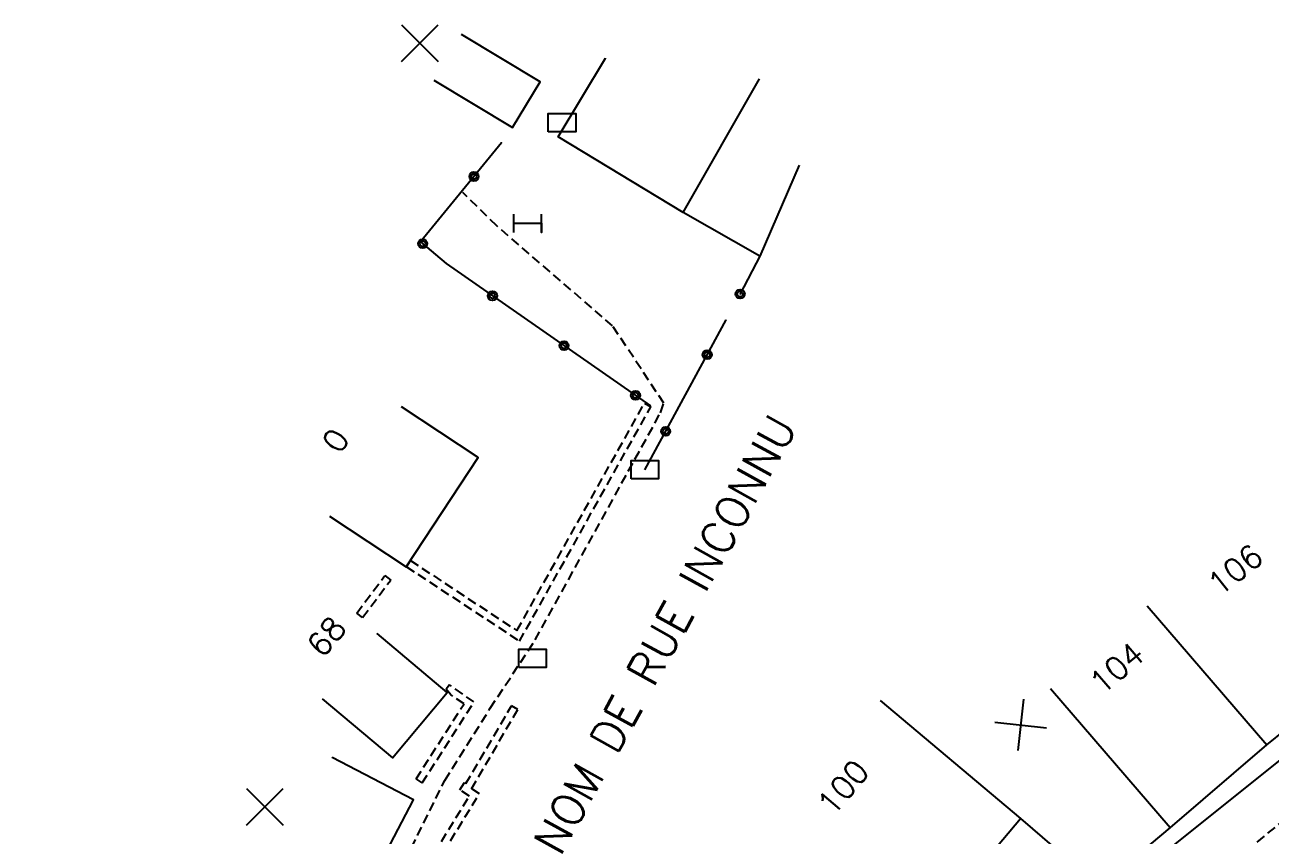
# Model space of a CAD drawing. Header units: millimetres. Extents: x 108000 to 109000, y 121000 to 122000.
# Drawn here: x 108109.2 to 108177.1, y 121205.7 to 121249.8 of the extents above; entities that cross this region are included whole.
import ezdxf
from ezdxf.enums import TextEntityAlignment as Align

# ---------------------------------------------------------------- set-up
doc = ezdxf.new("R2010")
doc.units = ezdxf.units.MM
doc.linetypes.add('DASHED', pattern=[0.75, 0.5, -0.25])
doc.layers.get('0').update_dxf_attribs({"linetype": 'CONTINUOUS'})
for name, color, linetype in [('W0001', 6, 'DASHED'), ('W0008', 7, 'CONTINUOUS'), ('W0100', 7, 'CONTINUOUS'), ('W0112', 1, 'DASHED'), ('W0322', 7, 'CONTINUOUS'), ('W0989', 7, 'CONTINUOUS'), ('W0991', 7, 'CONTINUOUS'), ('W1102', 7, 'CONTINUOUS'), ('W1471', 7, 'CONTINUOUS'), ('W1474', 7, 'CONTINUOUS')]:
    doc.layers.add(name, color=color, linetype=linetype)
doc.styles.get("Standard").update_dxf_attribs({"font": 'romans.shx', "width": 0.85})

# ---------------------------------------------------------------- blocks, each defined once
blk = doc.blocks.new('t991o')
at = {"color": 0, "linetype": 'Continuous'}
for p, q in [((-1, 1), (1, -1)), ((-1, -1), (1, 1))]:
    blk.add_line(p, q, dxfattribs=at)
blk = doc.blocks.new('T1471')
at = {"color": 0, "linetype": 'Continuous', "flags": 128}
blk.add_lwpolyline([(-0.75, -0.5), (-0.75, 0.5), (0.75, 0.5), (0.75, -0.5), (-0.75, -0.5)], dxfattribs=at)
blk = doc.blocks.new('T1474')
at = {"color": 0, "linetype": 'Continuous', "flags": 128}
for points in [[(-0.75, -0.5), (-0.75, 0.5)], [(-0.75, 0), (0.75, 0)], [(0.75, 0), (0.749, -0.5), (0.75, 0.5)]]:
    blk.add_lwpolyline(points, dxfattribs=at)
blk = doc.blocks.new('t322o')
at = {"color": 0, "linetype": 'Continuous'}
for radius in [0.25, 0.15]:
    blk.add_circle((0, 0), radius, dxfattribs=at)

msp = doc.modelspace()

# ---------------------------------------------------------------- linework, layer by layer
at = {"layer": 'W0001'}
msp.add_lwpolyline([(108139.606, 121179.359), (108136.086, 121181.434), (108133.644, 121182.452), (108131.658, 121184.21), (108131.788, 121187.596), (108133.088, 121190.842), (108134.664, 121194.814), (108134.296, 121195.854), (108129.012, 121201.594), (108129.014, 121202.612), (108129.969, 121204.332), (108132.12, 121208.68), (108134.59, 121212.606), (108137.046, 121216.332), (108143.876, 121228.716), (108144.052, 121229.23), (108141.259, 121233.452), (108134.951, 121238.894), (108133.107, 121240.709)], dxfattribs=at)
at = {"layer": 'W0001', "flags": 128}
msp.add_lwpolyline([(108209.265, 121232.223), (108151.689, 121185.147), (108141.387, 121176.158), (108121.703, 121159.428), (108116.815, 121155.101), (108109.062, 121147.29), (108091.499, 121127.277), (108087.837, 121123.105), (108078.703, 121112.275), (108072.438, 121105.088), (108048.867, 121077.733), (108035.374, 121062.001), (108029.413, 121055.015), (108004.691, 121025.558), (108000, 121020.013)], dxfattribs=at)
at = {"layer": 'W0008', "flags": 128}
msp.add_lwpolyline([(108000, 121099.001), (108034.204, 121070.445, 0.0605), (108035.428, 121069.51, 0.1112), (108036.694, 121069.262, 0.186), (108037.891, 121069.596), (108039.415, 121071.002), (108047.29, 121080.103), (108068.039, 121104.053), (108080.569, 121118.426), (108091.6, 121131.161), (108103.878, 121145.096, -0.0195), (108111.06, 121152.894, -0.0108), (108115.651, 121157.075), (108121.406, 121162.196), (108132.914, 121172.56), (108141.024, 121179.884), (108151.046, 121188.511), (108207.68, 121233.833)], format="xyb", dxfattribs=at)
at = {"layer": 'W0100'}
for points in [[(108131.522, 121246.835), (108135.8, 121244.247), (108137.307, 121246.737), (108133.029, 121249.326), (108133.029, 121249.326), (108133.029, 121249.326), (108133.029, 121249.326), (108133.029, 121249.326), (108133.029, 121249.326), (108133.029, 121249.326), (108133.029, 121249.326), (108133.029, 121249.326), (108133.029, 121249.326), (108133.029, 121249.326), (108133.029, 121249.326), (108133.029, 121249.326), (108133.029, 121249.326), (108133.029, 121249.326), (108133.029, 121249.326), (108133.029, 121249.326), (108133.029, 121249.326), (108133.029, 121249.326), (108133.029, 121249.326), (108133.029, 121249.326), (108133.029, 121249.326), (108133.029, 121249.326), (108133.029, 121249.326), (108133.029, 121249.326), (108133.029, 121249.326), (108133.029, 121249.326), (108133.029, 121249.326), (108133.029, 121249.326), (108133.029, 121249.326), (108133.029, 121249.326), (108133.029, 121249.326), (108133.029, 121249.326), (108133.029, 121249.326), (108133.029, 121249.326), (108133.029, 121249.326), (108133.029, 121249.326), (108133.029, 121249.326), (108133.029, 121249.326), (108133.029, 121249.326), (108133.029, 121249.326), (108133.029, 121249.326), (108133.029, 121249.326), (108133.029, 121249.326), (108133.029, 121249.326), (108133.029, 121249.326), (108133.029, 121249.326), (108133.029, 121249.326), (108133.029, 121249.326), (108133.029, 121249.326), (108133.029, 121249.326), (108133.029, 121249.326), (108133.029, 121249.326), (108133.029, 121249.326), (108133.029, 121249.326), (108133.029, 121249.326), (108133.029, 121249.326), (108133.029, 121249.326), (108133.029, 121249.326), (108133.029, 121249.326), (108133.029, 121249.326), (108133.029, 121249.326), (108133.029, 121249.326), (108133.029, 121249.326), (108133.029, 121249.326), (108133.029, 121249.326), (108133.029, 121249.326), (108133.029, 121249.326), (108133.029, 121249.326), (108133.029, 121249.326), (108133.029, 121249.326), (108133.029, 121249.326), (108133.029, 121249.326), (108133.029, 121249.326), (108133.029, 121249.326), (108133.029, 121249.326), (108133.029, 121249.326), (108133.029, 121249.326), (108133.029, 121249.326), (108133.029, 121249.326), (108133.029, 121249.326), (108133.029, 121249.326), (108133.029, 121249.326), (108133.029, 121249.326), (108133.029, 121249.326), (108133.029, 121249.326), (108133.029, 121249.326), (108133.029, 121249.326), (108133.029, 121249.326), (108133.029, 121249.326), (108133.029, 121249.326), (108133.029, 121249.326), (108133.029, 121249.326), (108133.029, 121249.326), (108133.029, 121249.326), (108133.029, 121249.326), (108133.029, 121249.326), (108133.029, 121249.326), (108133.029, 121249.326), (108133.029, 121249.326), (108133.029, 121249.326), (108133.029, 121249.326), (108133.029, 121249.326), (108133.029, 121249.326), (108133.029, 121249.326), (108133.029, 121249.326), (108133.029, 121249.326), (108133.029, 121249.326), (108133.029, 121249.326), (108133.029, 121249.326), (108133.029, 121249.326), (108133.029, 121249.326), (108133.029, 121249.326), (108133.029, 121249.326), (108133.029, 121249.326), (108133.029, 121249.326), (108133.029, 121249.326)], [(108151.433, 121242.2), (108149.283, 121237.24), (108145.098, 121239.629), (108138.289, 121243.747), (108140.877, 121248.026), (108140.877, 121248.026), (108140.877, 121248.026), (108140.877, 121248.026), (108140.877, 121248.026), (108140.877, 121248.026), (108140.877, 121248.026), (108140.877, 121248.026), (108140.877, 121248.026), (108140.877, 121248.026), (108140.877, 121248.026), (108140.877, 121248.026), (108140.877, 121248.026), (108140.877, 121248.026), (108140.877, 121248.026), (108140.877, 121248.026), (108140.877, 121248.026), (108140.877, 121248.026), (108140.877, 121248.026), (108140.877, 121248.026), (108140.877, 121248.026), (108140.877, 121248.026), (108140.877, 121248.026), (108140.877, 121248.026), (108140.877, 121248.026), (108140.877, 121248.026), (108140.877, 121248.026), (108140.877, 121248.026), (108140.877, 121248.026), (108140.877, 121248.026), (108140.877, 121248.026), (108140.877, 121248.026), (108140.877, 121248.026), (108140.877, 121248.026), (108140.877, 121248.026), (108140.877, 121248.026), (108140.877, 121248.026), (108140.877, 121248.026), (108140.877, 121248.026), (108140.877, 121248.026), (108140.877, 121248.026), (108140.877, 121248.026), (108140.877, 121248.026), (108140.877, 121248.026), (108140.877, 121248.026), (108140.877, 121248.026), (108140.877, 121248.026), (108140.877, 121248.026), (108140.877, 121248.026), (108140.877, 121248.026), (108140.877, 121248.026), (108140.877, 121248.026), (108140.877, 121248.026), (108140.877, 121248.026), (108140.877, 121248.026), (108140.877, 121248.026), (108140.877, 121248.026), (108140.877, 121248.026), (108140.877, 121248.026), (108140.877, 121248.026), (108140.877, 121248.026), (108140.877, 121248.026), (108140.877, 121248.026), (108140.877, 121248.026), (108140.877, 121248.026), (108140.877, 121248.026), (108140.877, 121248.026), (108140.877, 121248.026), (108140.877, 121248.026), (108140.877, 121248.026), (108140.877, 121248.026), (108140.877, 121248.026), (108140.877, 121248.026), (108140.877, 121248.026), (108140.877, 121248.026), (108140.877, 121248.026), (108140.877, 121248.026), (108140.877, 121248.026), (108140.877, 121248.026), (108140.877, 121248.026), (108140.877, 121248.026), (108140.877, 121248.026), (108140.877, 121248.026), (108140.877, 121248.026), (108140.877, 121248.026), (108140.877, 121248.026), (108140.877, 121248.026), (108140.877, 121248.026), (108140.877, 121248.026), (108140.877, 121248.026), (108140.877, 121248.026), (108140.877, 121248.026), (108140.877, 121248.026), (108140.877, 121248.026), (108140.877, 121248.026), (108140.877, 121248.026), (108140.877, 121248.026), (108140.877, 121248.026), (108140.877, 121248.026), (108140.877, 121248.026), (108140.877, 121248.026), (108140.877, 121248.026), (108140.877, 121248.026), (108140.877, 121248.026), (108140.877, 121248.026), (108140.877, 121248.026), (108140.877, 121248.026), (108140.877, 121248.026), (108140.877, 121248.026), (108140.877, 121248.026), (108140.877, 121248.026), (108140.877, 121248.026), (108140.877, 121248.026), (108140.877, 121248.026), (108140.877, 121248.026), (108140.877, 121248.026)], [(108125.846, 121223.075), (108130.021, 121220.324), (108133.942, 121226.275), (108129.767, 121229.026), (108129.767, 121229.026), (108129.767, 121229.026), (108129.767, 121229.026), (108129.767, 121229.026), (108129.767, 121229.026), (108129.767, 121229.026), (108129.767, 121229.026), (108129.767, 121229.026), (108129.767, 121229.026), (108129.767, 121229.026), (108129.767, 121229.026), (108129.767, 121229.026), (108129.767, 121229.026), (108129.767, 121229.026), (108129.767, 121229.026), (108129.767, 121229.026), (108129.767, 121229.026), (108129.767, 121229.026), (108129.767, 121229.026), (108129.767, 121229.026), (108129.767, 121229.026), (108129.767, 121229.026), (108129.767, 121229.026), (108129.767, 121229.026), (108129.767, 121229.026), (108129.767, 121229.026), (108129.767, 121229.026), (108129.767, 121229.026), (108129.767, 121229.026), (108129.767, 121229.026), (108129.767, 121229.026), (108129.767, 121229.026), (108129.767, 121229.026), (108129.767, 121229.026), (108129.767, 121229.026), (108129.767, 121229.026), (108129.767, 121229.026), (108129.767, 121229.026), (108129.767, 121229.026), (108129.767, 121229.026), (108129.767, 121229.026), (108129.767, 121229.026), (108129.767, 121229.026), (108129.767, 121229.026), (108129.767, 121229.026), (108129.767, 121229.026), (108129.767, 121229.026), (108129.767, 121229.026), (108129.767, 121229.026), (108129.767, 121229.026), (108129.767, 121229.026), (108129.767, 121229.026), (108129.767, 121229.026), (108129.767, 121229.026), (108129.767, 121229.026), (108129.767, 121229.026), (108129.767, 121229.026), (108129.767, 121229.026), (108129.767, 121229.026), (108129.767, 121229.026), (108129.767, 121229.026), (108129.767, 121229.026), (108129.767, 121229.026), (108129.767, 121229.026), (108129.767, 121229.026), (108129.767, 121229.026), (108129.767, 121229.026), (108129.767, 121229.026), (108129.767, 121229.026), (108129.767, 121229.026), (108129.767, 121229.026), (108129.767, 121229.026), (108129.767, 121229.026), (108129.767, 121229.026), (108129.767, 121229.026), (108129.767, 121229.026), (108129.767, 121229.026), (108129.767, 121229.026), (108129.767, 121229.026), (108129.767, 121229.026), (108129.767, 121229.026), (108129.767, 121229.026), (108129.767, 121229.026), (108129.767, 121229.026), (108129.767, 121229.026), (108129.767, 121229.026), (108129.767, 121229.026), (108129.767, 121229.026), (108129.767, 121229.026), (108129.767, 121229.026), (108129.767, 121229.026), (108129.767, 121229.026), (108129.767, 121229.026), (108129.767, 121229.026), (108129.767, 121229.026), (108129.767, 121229.026), (108129.767, 121229.026), (108129.767, 121229.026), (108129.767, 121229.026), (108129.767, 121229.026), (108129.767, 121229.026), (108129.767, 121229.026), (108129.767, 121229.026), (108129.767, 121229.026), (108129.767, 121229.026), (108129.767, 121229.026), (108129.767, 121229.026), (108129.767, 121229.026), (108129.767, 121229.026), (108129.767, 121229.026), (108129.767, 121229.026), (108129.767, 121229.026), (108129.767, 121229.026), (108129.767, 121229.026), (108129.767, 121229.026), (108129.767, 121229.026)], [(108125.435, 121213.125), (108129.262, 121209.907), (108132.253, 121213.463), (108128.427, 121216.682), (108128.427, 121216.682), (108128.427, 121216.682), (108128.427, 121216.682), (108128.427, 121216.682), (108128.427, 121216.682), (108128.427, 121216.682), (108128.427, 121216.682), (108128.427, 121216.682), (108128.427, 121216.682), (108128.427, 121216.682), (108128.427, 121216.682), (108128.427, 121216.682), (108128.427, 121216.682), (108128.427, 121216.682), (108128.427, 121216.682), (108128.427, 121216.682), (108128.427, 121216.682), (108128.427, 121216.682), (108128.427, 121216.682), (108128.427, 121216.682), (108128.427, 121216.682), (108128.427, 121216.682), (108128.427, 121216.682), (108128.427, 121216.682), (108128.427, 121216.682), (108128.427, 121216.682), (108128.427, 121216.682), (108128.427, 121216.682), (108128.427, 121216.682), (108128.427, 121216.682), (108128.427, 121216.682), (108128.427, 121216.682), (108128.427, 121216.682), (108128.427, 121216.682), (108128.427, 121216.682), (108128.427, 121216.682), (108128.427, 121216.682), (108128.427, 121216.682), (108128.427, 121216.682), (108128.427, 121216.682), (108128.427, 121216.682), (108128.427, 121216.682), (108128.427, 121216.682), (108128.427, 121216.682), (108128.427, 121216.682), (108128.427, 121216.682), (108128.427, 121216.682), (108128.427, 121216.682), (108128.427, 121216.682), (108128.427, 121216.682), (108128.427, 121216.682), (108128.427, 121216.682), (108128.427, 121216.682), (108128.427, 121216.682), (108128.427, 121216.682), (108128.427, 121216.682), (108128.427, 121216.682), (108128.427, 121216.682), (108128.427, 121216.682), (108128.427, 121216.682), (108128.427, 121216.682), (108128.427, 121216.682), (108128.427, 121216.682), (108128.427, 121216.682), (108128.427, 121216.682), (108128.427, 121216.682), (108128.427, 121216.682), (108128.427, 121216.682), (108128.427, 121216.682), (108128.427, 121216.682), (108128.427, 121216.682), (108128.427, 121216.682), (108128.427, 121216.682), (108128.427, 121216.682), (108128.427, 121216.682), (108128.427, 121216.682), (108128.427, 121216.682), (108128.427, 121216.682), (108128.427, 121216.682), (108128.427, 121216.682), (108128.427, 121216.682), (108128.427, 121216.682), (108128.427, 121216.682), (108128.427, 121216.682), (108128.427, 121216.682), (108128.427, 121216.682), (108128.427, 121216.682), (108128.427, 121216.682), (108128.427, 121216.682), (108128.427, 121216.682), (108128.427, 121216.682), (108128.427, 121216.682), (108128.427, 121216.682), (108128.427, 121216.682), (108128.427, 121216.682), (108128.427, 121216.682), (108128.427, 121216.682), (108128.427, 121216.682), (108128.427, 121216.682), (108128.427, 121216.682), (108128.427, 121216.682), (108128.427, 121216.682), (108128.427, 121216.682), (108128.427, 121216.682), (108128.427, 121216.682), (108128.427, 121216.682), (108128.427, 121216.682), (108128.427, 121216.682), (108128.427, 121216.682), (108128.427, 121216.682), (108128.427, 121216.682), (108128.427, 121216.682), (108128.427, 121216.682), (108128.427, 121216.682), (108128.427, 121216.682), (108128.427, 121216.682)], [(108128.52, 121203.997), (108130.411, 121207.616), (108125.979, 121209.932), (108125.979, 121209.932), (108125.979, 121209.932), (108125.979, 121209.932), (108125.979, 121209.932), (108125.979, 121209.932), (108125.979, 121209.932), (108125.979, 121209.932), (108125.979, 121209.932), (108125.979, 121209.932), (108125.979, 121209.932), (108125.979, 121209.932), (108125.979, 121209.932), (108125.979, 121209.932), (108125.979, 121209.932), (108125.979, 121209.932), (108125.979, 121209.932), (108125.979, 121209.932), (108125.979, 121209.932), (108125.979, 121209.932), (108125.979, 121209.932), (108125.979, 121209.932), (108125.979, 121209.932), (108125.979, 121209.932), (108125.979, 121209.932), (108125.979, 121209.932), (108125.979, 121209.932), (108125.979, 121209.932), (108125.979, 121209.932), (108125.979, 121209.932), (108125.979, 121209.932), (108125.979, 121209.932), (108125.979, 121209.932), (108125.979, 121209.932), (108125.979, 121209.932), (108125.979, 121209.932), (108125.979, 121209.932), (108125.979, 121209.932), (108125.979, 121209.932), (108125.979, 121209.932), (108125.979, 121209.932), (108125.979, 121209.932), (108125.979, 121209.932), (108125.979, 121209.932), (108125.979, 121209.932), (108125.979, 121209.932), (108125.979, 121209.932), (108125.979, 121209.932), (108125.979, 121209.932), (108125.979, 121209.932), (108125.979, 121209.932), (108125.979, 121209.932), (108125.979, 121209.932), (108125.979, 121209.932), (108125.979, 121209.932), (108125.979, 121209.932), (108125.979, 121209.932), (108125.979, 121209.932), (108125.979, 121209.932), (108125.979, 121209.932), (108125.979, 121209.932), (108125.979, 121209.932), (108125.979, 121209.932), (108125.979, 121209.932), (108125.979, 121209.932), (108125.979, 121209.932), (108125.979, 121209.932), (108125.979, 121209.932), (108125.979, 121209.932), (108125.979, 121209.932), (108125.979, 121209.932), (108125.979, 121209.932), (108125.979, 121209.932), (108125.979, 121209.932), (108125.979, 121209.932), (108125.979, 121209.932), (108125.979, 121209.932), (108125.979, 121209.932), (108125.979, 121209.932), (108125.979, 121209.932), (108125.979, 121209.932), (108125.979, 121209.932), (108125.979, 121209.932), (108125.979, 121209.932), (108125.979, 121209.932), (108125.979, 121209.932), (108125.979, 121209.932), (108125.979, 121209.932), (108125.979, 121209.932), (108125.979, 121209.932), (108125.979, 121209.932), (108125.979, 121209.932), (108125.979, 121209.932), (108125.979, 121209.932), (108125.979, 121209.932), (108125.979, 121209.932), (108125.979, 121209.932), (108125.979, 121209.932), (108125.979, 121209.932), (108125.979, 121209.932), (108125.979, 121209.932), (108125.979, 121209.932), (108125.979, 121209.932), (108125.979, 121209.932), (108125.979, 121209.932), (108125.979, 121209.932)]]:
    msp.add_lwpolyline(points, dxfattribs=at)
at = {"layer": 'W0100', "flags": 128}
msp.add_lwpolyline([(108145.83, 121185.762), (108149.726, 121189.784), (108157.145, 121199.056), (108163.489, 121206.596), (108167.799, 121202.888), (108171.643, 121206.092), (108176.901, 121210.618), (108184.145, 121216.469), (108183.392, 121217.403), (108190.187, 121222.676), (108190.839, 121221.866), (108194.45, 121224.603), (108198.285, 121227.669), (108202.612, 121231.146), (108207.235, 121234.779), (108207.235, 121234.779)], dxfattribs=at)
at = {"layer": 'W0112'}
for points in [[(108130.025, 121220.325), (108130.245, 121220.659), (108136.051, 121216.841), (108142.995, 121229.228), (108143.344, 121229.033), (108143.344, 121229.033), (108143.344, 121229.033), (108143.344, 121229.033), (108143.344, 121229.033), (108143.344, 121229.033), (108143.344, 121229.033), (108143.344, 121229.033), (108143.344, 121229.033), (108143.344, 121229.033), (108143.344, 121229.033), (108143.344, 121229.033), (108143.344, 121229.033), (108143.344, 121229.033), (108143.344, 121229.033), (108143.344, 121229.033), (108143.344, 121229.033), (108143.344, 121229.033), (108143.344, 121229.033), (108143.344, 121229.033), (108143.344, 121229.033), (108143.344, 121229.033), (108143.344, 121229.033), (108143.344, 121229.033), (108143.344, 121229.033), (108143.344, 121229.033), (108143.344, 121229.033), (108143.344, 121229.033), (108143.344, 121229.033), (108143.344, 121229.033), (108143.344, 121229.033), (108143.344, 121229.033), (108143.344, 121229.033), (108143.344, 121229.033), (108143.344, 121229.033), (108143.344, 121229.033), (108143.344, 121229.033), (108143.344, 121229.033), (108143.344, 121229.033), (108143.344, 121229.033), (108143.344, 121229.033), (108143.344, 121229.033), (108143.344, 121229.033), (108143.344, 121229.033), (108143.344, 121229.033), (108143.344, 121229.033), (108143.344, 121229.033), (108143.344, 121229.033), (108143.344, 121229.033), (108143.344, 121229.033), (108143.344, 121229.033), (108143.344, 121229.033), (108143.344, 121229.033), (108143.344, 121229.033), (108143.344, 121229.033), (108143.344, 121229.033), (108143.344, 121229.033), (108143.344, 121229.033), (108143.344, 121229.033), (108143.344, 121229.033), (108143.344, 121229.033), (108143.344, 121229.033), (108143.344, 121229.033), (108143.344, 121229.033), (108143.344, 121229.033), (108143.344, 121229.033), (108143.344, 121229.033), (108143.344, 121229.033), (108143.344, 121229.033), (108143.344, 121229.033), (108143.344, 121229.033), (108143.344, 121229.033), (108143.344, 121229.033), (108143.344, 121229.033), (108143.344, 121229.033), (108143.344, 121229.033), (108143.344, 121229.033), (108143.344, 121229.033), (108143.344, 121229.033), (108143.344, 121229.033), (108143.344, 121229.033), (108143.344, 121229.033), (108143.344, 121229.033), (108143.344, 121229.033), (108143.344, 121229.033), (108143.344, 121229.033), (108143.344, 121229.033), (108143.344, 121229.033), (108143.344, 121229.033), (108143.344, 121229.033), (108143.344, 121229.033), (108143.344, 121229.033), (108143.344, 121229.033), (108143.344, 121229.033), (108143.344, 121229.033), (108143.344, 121229.033), (108143.344, 121229.033), (108143.344, 121229.033), (108143.344, 121229.033), (108143.344, 121229.033), (108143.344, 121229.033), (108143.344, 121229.033), (108143.344, 121229.033), (108143.344, 121229.033), (108143.344, 121229.033), (108143.344, 121229.033), (108143.344, 121229.033), (108143.344, 121229.033), (108143.344, 121229.033), (108143.344, 121229.033), (108143.344, 121229.033), (108143.344, 121229.033), (108143.344, 121229.033), (108143.344, 121229.033), (108143.344, 121229.033), (108143.344, 121229.033)], [(108130.025, 121220.325), (108136.19, 121216.271), (108143.344, 121229.033), (108143.344, 121229.033), (108143.344, 121229.033), (108143.344, 121229.033), (108143.344, 121229.033), (108143.344, 121229.033), (108143.344, 121229.033), (108143.344, 121229.033), (108143.344, 121229.033), (108143.344, 121229.033), (108143.344, 121229.033), (108143.344, 121229.033), (108143.344, 121229.033), (108143.344, 121229.033), (108143.344, 121229.033), (108143.344, 121229.033), (108143.344, 121229.033), (108143.344, 121229.033), (108143.344, 121229.033), (108143.344, 121229.033), (108143.344, 121229.033), (108143.344, 121229.033), (108143.344, 121229.033), (108143.344, 121229.033), (108143.344, 121229.033), (108143.344, 121229.033), (108143.344, 121229.033), (108143.344, 121229.033), (108143.344, 121229.033), (108143.344, 121229.033), (108143.344, 121229.033), (108143.344, 121229.033), (108143.344, 121229.033), (108143.344, 121229.033), (108143.344, 121229.033), (108143.344, 121229.033), (108143.344, 121229.033), (108143.344, 121229.033), (108143.344, 121229.033), (108143.344, 121229.033), (108143.344, 121229.033), (108143.344, 121229.033), (108143.344, 121229.033), (108143.344, 121229.033), (108143.344, 121229.033), (108143.344, 121229.033), (108143.344, 121229.033), (108143.344, 121229.033), (108143.344, 121229.033), (108143.344, 121229.033), (108143.344, 121229.033), (108143.344, 121229.033), (108143.344, 121229.033), (108143.344, 121229.033), (108143.344, 121229.033), (108143.344, 121229.033), (108143.344, 121229.033), (108143.344, 121229.033), (108143.344, 121229.033), (108143.344, 121229.033), (108143.344, 121229.033), (108143.344, 121229.033), (108143.344, 121229.033), (108143.344, 121229.033), (108143.344, 121229.033), (108143.344, 121229.033), (108143.344, 121229.033), (108143.344, 121229.033), (108143.344, 121229.033), (108143.344, 121229.033), (108143.344, 121229.033), (108143.344, 121229.033), (108143.344, 121229.033), (108143.344, 121229.033), (108143.344, 121229.033), (108143.344, 121229.033), (108143.344, 121229.033), (108143.344, 121229.033), (108143.344, 121229.033), (108143.344, 121229.033), (108143.344, 121229.033), (108143.344, 121229.033), (108143.344, 121229.033), (108143.344, 121229.033), (108143.344, 121229.033), (108143.344, 121229.033), (108143.344, 121229.033), (108143.344, 121229.033), (108143.344, 121229.033), (108143.344, 121229.033), (108143.344, 121229.033), (108143.344, 121229.033), (108143.344, 121229.033), (108143.344, 121229.033), (108143.344, 121229.033), (108143.344, 121229.033), (108143.344, 121229.033), (108143.344, 121229.033), (108143.344, 121229.033), (108143.344, 121229.033), (108143.344, 121229.033), (108143.344, 121229.033), (108143.344, 121229.033), (108143.344, 121229.033), (108143.344, 121229.033), (108143.344, 121229.033), (108143.344, 121229.033), (108143.344, 121229.033), (108143.344, 121229.033), (108143.344, 121229.033), (108143.344, 121229.033), (108143.344, 121229.033), (108143.344, 121229.033), (108143.344, 121229.033), (108143.344, 121229.033), (108143.344, 121229.033), (108143.344, 121229.033), (108143.344, 121229.033)], [(108127.641, 121217.547), (108127.321, 121217.787), (108128.856, 121219.838), (108129.176, 121219.598), (108129.176, 121219.598), (108129.176, 121219.598), (108129.176, 121219.598), (108129.176, 121219.598), (108129.176, 121219.598), (108129.176, 121219.598), (108129.176, 121219.598), (108129.176, 121219.598), (108129.176, 121219.598), (108129.176, 121219.598), (108129.176, 121219.598), (108129.176, 121219.598), (108129.176, 121219.598), (108129.176, 121219.598), (108129.176, 121219.598), (108129.176, 121219.598), (108129.176, 121219.598), (108129.176, 121219.598), (108129.176, 121219.598), (108129.176, 121219.598), (108129.176, 121219.598), (108129.176, 121219.598), (108129.176, 121219.598), (108129.176, 121219.598), (108129.176, 121219.598), (108129.176, 121219.598), (108129.176, 121219.598), (108129.176, 121219.598), (108129.176, 121219.598), (108129.176, 121219.598), (108129.176, 121219.598), (108129.176, 121219.598), (108129.176, 121219.598), (108129.176, 121219.598), (108129.176, 121219.598), (108129.176, 121219.598), (108129.176, 121219.598), (108129.176, 121219.598), (108129.176, 121219.598), (108129.176, 121219.598), (108129.176, 121219.598), (108129.176, 121219.598), (108129.176, 121219.598), (108129.176, 121219.598), (108129.176, 121219.598), (108129.176, 121219.598), (108129.176, 121219.598), (108129.176, 121219.598), (108129.176, 121219.598), (108129.176, 121219.598), (108129.176, 121219.598), (108129.176, 121219.598), (108129.176, 121219.598), (108129.176, 121219.598), (108129.176, 121219.598), (108129.176, 121219.598), (108129.176, 121219.598), (108129.176, 121219.598), (108129.176, 121219.598), (108129.176, 121219.598), (108129.176, 121219.598), (108129.176, 121219.598), (108129.176, 121219.598), (108129.176, 121219.598), (108129.176, 121219.598), (108129.176, 121219.598), (108129.176, 121219.598), (108129.176, 121219.598), (108129.176, 121219.598), (108129.176, 121219.598), (108129.176, 121219.598), (108129.176, 121219.598), (108129.176, 121219.598), (108129.176, 121219.598), (108129.176, 121219.598), (108129.176, 121219.598), (108129.176, 121219.598), (108129.176, 121219.598), (108129.176, 121219.598), (108129.176, 121219.598), (108129.176, 121219.598), (108129.176, 121219.598), (108129.176, 121219.598), (108129.176, 121219.598), (108129.176, 121219.598), (108129.176, 121219.598), (108129.176, 121219.598), (108129.176, 121219.598), (108129.176, 121219.598), (108129.176, 121219.598), (108129.176, 121219.598), (108129.176, 121219.598), (108129.176, 121219.598), (108129.176, 121219.598), (108129.176, 121219.598), (108129.176, 121219.598), (108129.176, 121219.598), (108129.176, 121219.598), (108129.176, 121219.598), (108129.176, 121219.598), (108129.176, 121219.598), (108129.176, 121219.598), (108129.176, 121219.598), (108129.176, 121219.598), (108129.176, 121219.598), (108129.176, 121219.598), (108129.176, 121219.598), (108129.176, 121219.598), (108129.176, 121219.598), (108129.176, 121219.598), (108129.176, 121219.598), (108129.176, 121219.598), (108129.176, 121219.598), (108129.176, 121219.598), (108129.176, 121219.598), (108129.176, 121219.598)], [(108127.641, 121217.547), (108129.176, 121219.598), (108129.176, 121219.598), (108129.176, 121219.598), (108129.176, 121219.598), (108129.176, 121219.598), (108129.176, 121219.598), (108129.176, 121219.598), (108129.176, 121219.598), (108129.176, 121219.598), (108129.176, 121219.598), (108129.176, 121219.598), (108129.176, 121219.598), (108129.176, 121219.598), (108129.176, 121219.598), (108129.176, 121219.598), (108129.176, 121219.598), (108129.176, 121219.598), (108129.176, 121219.598), (108129.176, 121219.598), (108129.176, 121219.598), (108129.176, 121219.598), (108129.176, 121219.598), (108129.176, 121219.598), (108129.176, 121219.598), (108129.176, 121219.598), (108129.176, 121219.598), (108129.176, 121219.598), (108129.176, 121219.598), (108129.176, 121219.598), (108129.176, 121219.598), (108129.176, 121219.598), (108129.176, 121219.598), (108129.176, 121219.598), (108129.176, 121219.598), (108129.176, 121219.598), (108129.176, 121219.598), (108129.176, 121219.598), (108129.176, 121219.598), (108129.176, 121219.598), (108129.176, 121219.598), (108129.176, 121219.598), (108129.176, 121219.598), (108129.176, 121219.598), (108129.176, 121219.598), (108129.176, 121219.598), (108129.176, 121219.598), (108129.176, 121219.598), (108129.176, 121219.598), (108129.176, 121219.598), (108129.176, 121219.598), (108129.176, 121219.598), (108129.176, 121219.598), (108129.176, 121219.598), (108129.176, 121219.598), (108129.176, 121219.598), (108129.176, 121219.598), (108129.176, 121219.598), (108129.176, 121219.598), (108129.176, 121219.598), (108129.176, 121219.598), (108129.176, 121219.598), (108129.176, 121219.598), (108129.176, 121219.598), (108129.176, 121219.598), (108129.176, 121219.598), (108129.176, 121219.598), (108129.176, 121219.598), (108129.176, 121219.598), (108129.176, 121219.598), (108129.176, 121219.598), (108129.176, 121219.598), (108129.176, 121219.598), (108129.176, 121219.598), (108129.176, 121219.598), (108129.176, 121219.598), (108129.176, 121219.598), (108129.176, 121219.598), (108129.176, 121219.598), (108129.176, 121219.598), (108129.176, 121219.598), (108129.176, 121219.598), (108129.176, 121219.598), (108129.176, 121219.598), (108129.176, 121219.598), (108129.176, 121219.598), (108129.176, 121219.598), (108129.176, 121219.598), (108129.176, 121219.598), (108129.176, 121219.598), (108129.176, 121219.598), (108129.176, 121219.598), (108129.176, 121219.598), (108129.176, 121219.598), (108129.176, 121219.598), (108129.176, 121219.598), (108129.176, 121219.598), (108129.176, 121219.598), (108129.176, 121219.598), (108129.176, 121219.598), (108129.176, 121219.598), (108129.176, 121219.598), (108129.176, 121219.598), (108129.176, 121219.598), (108129.176, 121219.598), (108129.176, 121219.598), (108129.176, 121219.598), (108129.176, 121219.598), (108129.176, 121219.598), (108129.176, 121219.598), (108129.176, 121219.598), (108129.176, 121219.598), (108129.176, 121219.598), (108129.176, 121219.598), (108129.176, 121219.598), (108129.176, 121219.598), (108129.176, 121219.598), (108129.176, 121219.598), (108129.176, 121219.598), (108129.176, 121219.598)], [(108130.895, 121208.544), (108130.558, 121208.759), (108133.166, 121212.844), (108132.448, 121213.341), (108132.193, 121213.65), (108132.193, 121213.65), (108132.193, 121213.65), (108132.193, 121213.65), (108132.193, 121213.65), (108132.193, 121213.65), (108132.193, 121213.65), (108132.193, 121213.65), (108132.193, 121213.65), (108132.193, 121213.65), (108132.193, 121213.65), (108132.193, 121213.65), (108132.193, 121213.65), (108132.193, 121213.65), (108132.193, 121213.65), (108132.193, 121213.65), (108132.193, 121213.65), (108132.193, 121213.65), (108132.193, 121213.65), (108132.193, 121213.65), (108132.193, 121213.65), (108132.193, 121213.65), (108132.193, 121213.65), (108132.193, 121213.65), (108132.193, 121213.65), (108132.193, 121213.65), (108132.193, 121213.65), (108132.193, 121213.65), (108132.193, 121213.65), (108132.193, 121213.65), (108132.193, 121213.65), (108132.193, 121213.65), (108132.193, 121213.65), (108132.193, 121213.65), (108132.193, 121213.65), (108132.193, 121213.65), (108132.193, 121213.65), (108132.193, 121213.65), (108132.193, 121213.65), (108132.193, 121213.65), (108132.193, 121213.65), (108132.193, 121213.65), (108132.193, 121213.65), (108132.193, 121213.65), (108132.193, 121213.65), (108132.193, 121213.65), (108132.193, 121213.65), (108132.193, 121213.65), (108132.193, 121213.65), (108132.193, 121213.65), (108132.193, 121213.65), (108132.193, 121213.65), (108132.193, 121213.65), (108132.193, 121213.65), (108132.193, 121213.65), (108132.193, 121213.65), (108132.193, 121213.65), (108132.193, 121213.65), (108132.193, 121213.65), (108132.193, 121213.65), (108132.193, 121213.65), (108132.193, 121213.65), (108132.193, 121213.65), (108132.193, 121213.65), (108132.193, 121213.65), (108132.193, 121213.65), (108132.193, 121213.65), (108132.193, 121213.65), (108132.193, 121213.65), (108132.193, 121213.65), (108132.193, 121213.65), (108132.193, 121213.65), (108132.193, 121213.65), (108132.193, 121213.65), (108132.193, 121213.65), (108132.193, 121213.65), (108132.193, 121213.65), (108132.193, 121213.65), (108132.193, 121213.65), (108132.193, 121213.65), (108132.193, 121213.65), (108132.193, 121213.65), (108132.193, 121213.65), (108132.193, 121213.65), (108132.193, 121213.65), (108132.193, 121213.65), (108132.193, 121213.65), (108132.193, 121213.65), (108132.193, 121213.65), (108132.193, 121213.65), (108132.193, 121213.65), (108132.193, 121213.65), (108132.193, 121213.65), (108132.193, 121213.65), (108132.193, 121213.65), (108132.193, 121213.65), (108132.193, 121213.65), (108132.193, 121213.65), (108132.193, 121213.65), (108132.193, 121213.65), (108132.193, 121213.65), (108132.193, 121213.65), (108132.193, 121213.65), (108132.193, 121213.65), (108132.193, 121213.65), (108132.193, 121213.65), (108132.193, 121213.65), (108132.193, 121213.65), (108132.193, 121213.65), (108132.193, 121213.65), (108132.193, 121213.65), (108132.193, 121213.65), (108132.193, 121213.65), (108132.193, 121213.65), (108132.193, 121213.65), (108132.193, 121213.65)], [(108130.895, 121208.544), (108133.71, 121212.953), (108132.37, 121213.883), (108132.193, 121213.65), (108132.193, 121213.65), (108132.193, 121213.65), (108132.193, 121213.65), (108132.193, 121213.65), (108132.193, 121213.65), (108132.193, 121213.65), (108132.193, 121213.65), (108132.193, 121213.65), (108132.193, 121213.65), (108132.193, 121213.65), (108132.193, 121213.65), (108132.193, 121213.65), (108132.193, 121213.65), (108132.193, 121213.65), (108132.193, 121213.65), (108132.193, 121213.65), (108132.193, 121213.65), (108132.193, 121213.65), (108132.193, 121213.65), (108132.193, 121213.65), (108132.193, 121213.65), (108132.193, 121213.65), (108132.193, 121213.65), (108132.193, 121213.65), (108132.193, 121213.65), (108132.193, 121213.65), (108132.193, 121213.65), (108132.193, 121213.65), (108132.193, 121213.65), (108132.193, 121213.65), (108132.193, 121213.65), (108132.193, 121213.65), (108132.193, 121213.65), (108132.193, 121213.65), (108132.193, 121213.65), (108132.193, 121213.65), (108132.193, 121213.65), (108132.193, 121213.65), (108132.193, 121213.65), (108132.193, 121213.65), (108132.193, 121213.65), (108132.193, 121213.65), (108132.193, 121213.65), (108132.193, 121213.65), (108132.193, 121213.65), (108132.193, 121213.65), (108132.193, 121213.65), (108132.193, 121213.65), (108132.193, 121213.65), (108132.193, 121213.65), (108132.193, 121213.65), (108132.193, 121213.65), (108132.193, 121213.65), (108132.193, 121213.65), (108132.193, 121213.65), (108132.193, 121213.65), (108132.193, 121213.65), (108132.193, 121213.65), (108132.193, 121213.65), (108132.193, 121213.65), (108132.193, 121213.65), (108132.193, 121213.65), (108132.193, 121213.65), (108132.193, 121213.65), (108132.193, 121213.65), (108132.193, 121213.65), (108132.193, 121213.65), (108132.193, 121213.65), (108132.193, 121213.65), (108132.193, 121213.65), (108132.193, 121213.65), (108132.193, 121213.65), (108132.193, 121213.65), (108132.193, 121213.65), (108132.193, 121213.65), (108132.193, 121213.65), (108132.193, 121213.65), (108132.193, 121213.65), (108132.193, 121213.65), (108132.193, 121213.65), (108132.193, 121213.65), (108132.193, 121213.65), (108132.193, 121213.65), (108132.193, 121213.65), (108132.193, 121213.65), (108132.193, 121213.65), (108132.193, 121213.65), (108132.193, 121213.65), (108132.193, 121213.65), (108132.193, 121213.65), (108132.193, 121213.65), (108132.193, 121213.65), (108132.193, 121213.65), (108132.193, 121213.65), (108132.193, 121213.65), (108132.193, 121213.65), (108132.193, 121213.65), (108132.193, 121213.65), (108132.193, 121213.65), (108132.193, 121213.65), (108132.193, 121213.65), (108132.193, 121213.65), (108132.193, 121213.65), (108132.193, 121213.65), (108132.193, 121213.65), (108132.193, 121213.65), (108132.193, 121213.65), (108132.193, 121213.65), (108132.193, 121213.65), (108132.193, 121213.65), (108132.193, 121213.65), (108132.193, 121213.65), (108132.193, 121213.65), (108132.193, 121213.65), (108132.193, 121213.65), (108132.193, 121213.65)], [(108129.971, 121202.165), (108133.459, 121207.825), (108132.931, 121208.169), (108133.189, 121208.563), (108133.274, 121208.501), (108135.755, 121212.746), (108135.755, 121212.746), (108135.755, 121212.746), (108135.755, 121212.746), (108135.755, 121212.746), (108135.755, 121212.746), (108135.755, 121212.746), (108135.755, 121212.746), (108135.755, 121212.746), (108135.755, 121212.746), (108135.755, 121212.746), (108135.755, 121212.746), (108135.755, 121212.746), (108135.755, 121212.746), (108135.755, 121212.746), (108135.755, 121212.746), (108135.755, 121212.746), (108135.755, 121212.746), (108135.755, 121212.746), (108135.755, 121212.746), (108135.755, 121212.746), (108135.755, 121212.746), (108135.755, 121212.746), (108135.755, 121212.746), (108135.755, 121212.746), (108135.755, 121212.746), (108135.755, 121212.746), (108135.755, 121212.746), (108135.755, 121212.746), (108135.755, 121212.746), (108135.755, 121212.746), (108135.755, 121212.746), (108135.755, 121212.746), (108135.755, 121212.746), (108135.755, 121212.746), (108135.755, 121212.746), (108135.755, 121212.746), (108135.755, 121212.746), (108135.755, 121212.746), (108135.755, 121212.746), (108135.755, 121212.746), (108135.755, 121212.746), (108135.755, 121212.746), (108135.755, 121212.746), (108135.755, 121212.746), (108135.755, 121212.746), (108135.755, 121212.746), (108135.755, 121212.746), (108135.755, 121212.746), (108135.755, 121212.746), (108135.755, 121212.746), (108135.755, 121212.746), (108135.755, 121212.746), (108135.755, 121212.746), (108135.755, 121212.746), (108135.755, 121212.746), (108135.755, 121212.746), (108135.755, 121212.746), (108135.755, 121212.746), (108135.755, 121212.746), (108135.755, 121212.746), (108135.755, 121212.746), (108135.755, 121212.746), (108135.755, 121212.746), (108135.755, 121212.746), (108135.755, 121212.746), (108135.755, 121212.746), (108135.755, 121212.746), (108135.755, 121212.746), (108135.755, 121212.746), (108135.755, 121212.746), (108135.755, 121212.746), (108135.755, 121212.746), (108135.755, 121212.746), (108135.755, 121212.746), (108135.755, 121212.746), (108135.755, 121212.746), (108135.755, 121212.746), (108135.755, 121212.746), (108135.755, 121212.746), (108135.755, 121212.746), (108135.755, 121212.746), (108135.755, 121212.746), (108135.755, 121212.746), (108135.755, 121212.746), (108135.755, 121212.746), (108135.755, 121212.746), (108135.755, 121212.746), (108135.755, 121212.746), (108135.755, 121212.746), (108135.755, 121212.746), (108135.755, 121212.746), (108135.755, 121212.746), (108135.755, 121212.746), (108135.755, 121212.746), (108135.755, 121212.746), (108135.755, 121212.746), (108135.755, 121212.746), (108135.755, 121212.746), (108135.755, 121212.746), (108135.755, 121212.746), (108135.755, 121212.746), (108135.755, 121212.746), (108135.755, 121212.746), (108135.755, 121212.746), (108135.755, 121212.746), (108135.755, 121212.746), (108135.755, 121212.746), (108135.755, 121212.746), (108135.755, 121212.746)], [(108130.461, 121202.198), (108134.004, 121207.947), (108133.577, 121208.226), (108136.1, 121212.544), (108135.755, 121212.746), (108135.755, 121212.746), (108135.755, 121212.746), (108135.755, 121212.746), (108135.755, 121212.746), (108135.755, 121212.746), (108135.755, 121212.746), (108135.755, 121212.746), (108135.755, 121212.746), (108135.755, 121212.746), (108135.755, 121212.746), (108135.755, 121212.746), (108135.755, 121212.746), (108135.755, 121212.746), (108135.755, 121212.746), (108135.755, 121212.746), (108135.755, 121212.746), (108135.755, 121212.746), (108135.755, 121212.746), (108135.755, 121212.746), (108135.755, 121212.746), (108135.755, 121212.746), (108135.755, 121212.746), (108135.755, 121212.746), (108135.755, 121212.746), (108135.755, 121212.746), (108135.755, 121212.746), (108135.755, 121212.746), (108135.755, 121212.746), (108135.755, 121212.746), (108135.755, 121212.746), (108135.755, 121212.746), (108135.755, 121212.746), (108135.755, 121212.746), (108135.755, 121212.746), (108135.755, 121212.746), (108135.755, 121212.746), (108135.755, 121212.746), (108135.755, 121212.746), (108135.755, 121212.746), (108135.755, 121212.746), (108135.755, 121212.746), (108135.755, 121212.746), (108135.755, 121212.746), (108135.755, 121212.746), (108135.755, 121212.746), (108135.755, 121212.746), (108135.755, 121212.746), (108135.755, 121212.746), (108135.755, 121212.746), (108135.755, 121212.746), (108135.755, 121212.746), (108135.755, 121212.746), (108135.755, 121212.746), (108135.755, 121212.746), (108135.755, 121212.746), (108135.755, 121212.746), (108135.755, 121212.746), (108135.755, 121212.746), (108135.755, 121212.746), (108135.755, 121212.746), (108135.755, 121212.746), (108135.755, 121212.746), (108135.755, 121212.746), (108135.755, 121212.746), (108135.755, 121212.746), (108135.755, 121212.746), (108135.755, 121212.746), (108135.755, 121212.746), (108135.755, 121212.746), (108135.755, 121212.746), (108135.755, 121212.746), (108135.755, 121212.746), (108135.755, 121212.746), (108135.755, 121212.746), (108135.755, 121212.746), (108135.755, 121212.746), (108135.755, 121212.746), (108135.755, 121212.746), (108135.755, 121212.746), (108135.755, 121212.746), (108135.755, 121212.746), (108135.755, 121212.746), (108135.755, 121212.746), (108135.755, 121212.746), (108135.755, 121212.746), (108135.755, 121212.746), (108135.755, 121212.746), (108135.755, 121212.746), (108135.755, 121212.746), (108135.755, 121212.746), (108135.755, 121212.746), (108135.755, 121212.746), (108135.755, 121212.746), (108135.755, 121212.746), (108135.755, 121212.746), (108135.755, 121212.746), (108135.755, 121212.746), (108135.755, 121212.746), (108135.755, 121212.746), (108135.755, 121212.746), (108135.755, 121212.746), (108135.755, 121212.746), (108135.755, 121212.746), (108135.755, 121212.746), (108135.755, 121212.746), (108135.755, 121212.746), (108135.755, 121212.746), (108135.755, 121212.746), (108135.755, 121212.746)]]:
    msp.add_lwpolyline(points, dxfattribs=at)
at = {"layer": 'W0322'}
for points in [[(108135.213, 121243.426), (108135.213, 121243.426), (108135.213, 121243.426), (108135.213, 121243.426), (108135.213, 121243.426), (108135.213, 121243.426), (108135.213, 121243.426), (108135.213, 121243.426), (108135.213, 121243.426), (108135.213, 121243.426), (108135.213, 121243.426), (108135.213, 121243.426), (108135.213, 121243.426), (108135.213, 121243.426), (108135.213, 121243.426), (108135.213, 121243.426), (108135.213, 121243.426), (108130.801, 121238.027), (108132.19, 121236.843), (108143.325, 121229.092)], [(108135.213, 121243.426), (108135.213, 121243.426), (108135.213, 121243.426), (108135.213, 121243.426), (108135.213, 121243.426), (108135.213, 121243.426), (108135.213, 121243.426), (108135.213, 121243.426), (108135.213, 121243.426), (108135.213, 121243.426), (108135.213, 121243.426), (108135.213, 121243.426), (108135.213, 121243.426), (108135.213, 121243.426), (108135.213, 121243.426), (108135.213, 121243.426), (108135.213, 121243.426), (108135.213, 121243.426), (108135.213, 121243.426), (108135.213, 121243.426), (108135.213, 121243.426), (108135.213, 121243.426), (108135.213, 121243.426), (108135.213, 121243.426), (108135.213, 121243.426), (108135.213, 121243.426), (108135.213, 121243.426), (108135.213, 121243.426), (108135.213, 121243.426), (108135.213, 121243.426), (108135.213, 121243.426), (108135.213, 121243.426), (108135.213, 121243.426), (108135.213, 121243.426), (108135.213, 121243.426), (108135.213, 121243.426), (108135.213, 121243.426), (108135.213, 121243.426), (108135.213, 121243.426), (108135.213, 121243.426), (108135.213, 121243.426), (108135.213, 121243.426), (108135.213, 121243.426), (108135.213, 121243.426), (108135.213, 121243.426), (108135.213, 121243.426), (108135.213, 121243.426), (108135.213, 121243.426), (108135.213, 121243.426), (108135.213, 121243.426), (108135.213, 121243.426), (108135.213, 121243.426), (108135.213, 121243.426), (108135.213, 121243.426), (108135.213, 121243.426), (108135.213, 121243.426), (108135.213, 121243.426), (108135.213, 121243.426), (108135.213, 121243.426), (108135.213, 121243.426), (108135.213, 121243.426), (108135.213, 121243.426), (108135.213, 121243.426), (108135.213, 121243.426), (108135.213, 121243.426), (108135.213, 121243.426), (108135.213, 121243.426), (108135.213, 121243.426), (108135.213, 121243.426), (108135.213, 121243.426), (108135.213, 121243.426), (108135.213, 121243.426), (108135.213, 121243.426), (108135.213, 121243.426), (108135.213, 121243.426), (108135.213, 121243.426), (108135.213, 121243.426), (108135.213, 121243.426), (108135.213, 121243.426), (108135.213, 121243.426), (108135.213, 121243.426), (108135.213, 121243.426), (108135.213, 121243.426), (108135.213, 121243.426), (108135.213, 121243.426), (108135.213, 121243.426), (108135.213, 121243.426), (108135.213, 121243.426), (108135.213, 121243.426), (108135.213, 121243.426), (108135.213, 121243.426), (108135.213, 121243.426), (108135.213, 121243.426), (108135.213, 121243.426), (108135.213, 121243.426), (108135.213, 121243.426), (108135.213, 121243.426), (108135.213, 121243.426), (108135.213, 121243.426), (108135.213, 121243.426), (108135.213, 121243.426)], [(108149.302, 121237.289), (108149.302, 121237.289), (108149.302, 121237.289), (108149.302, 121237.289), (108149.302, 121237.289), (108149.302, 121237.289), (108149.302, 121237.289), (108149.302, 121237.289), (108149.302, 121237.289), (108149.302, 121237.289), (108149.302, 121237.289), (108149.302, 121237.289), (108149.302, 121237.289), (108149.302, 121237.289), (108149.302, 121237.289), (108149.302, 121237.289), (108149.302, 121237.289), (108149.302, 121237.289), (108149.302, 121237.289), (108148.191, 121235.15)], [(108149.302, 121237.289), (108149.302, 121237.289), (108149.302, 121237.289), (108149.302, 121237.289), (108149.302, 121237.289), (108149.302, 121237.289), (108149.302, 121237.289), (108149.302, 121237.289), (108149.302, 121237.289), (108149.302, 121237.289), (108149.302, 121237.289), (108149.302, 121237.289), (108149.302, 121237.289), (108149.302, 121237.289), (108149.302, 121237.289), (108149.302, 121237.289), (108149.302, 121237.289), (108149.302, 121237.289), (108149.302, 121237.289), (108149.302, 121237.289), (108149.302, 121237.289), (108149.302, 121237.289), (108149.302, 121237.289), (108149.302, 121237.289), (108149.302, 121237.289), (108149.302, 121237.289), (108149.302, 121237.289), (108149.302, 121237.289), (108149.302, 121237.289), (108149.302, 121237.289), (108149.302, 121237.289), (108149.302, 121237.289), (108149.302, 121237.289), (108149.302, 121237.289), (108149.302, 121237.289), (108149.302, 121237.289), (108149.302, 121237.289), (108149.302, 121237.289), (108149.302, 121237.289), (108149.302, 121237.289), (108149.302, 121237.289), (108149.302, 121237.289), (108149.302, 121237.289), (108149.302, 121237.289), (108149.302, 121237.289), (108149.302, 121237.289), (108149.302, 121237.289), (108149.302, 121237.289), (108149.302, 121237.289), (108149.302, 121237.289), (108149.302, 121237.289), (108149.302, 121237.289), (108149.302, 121237.289), (108149.302, 121237.289), (108149.302, 121237.289), (108149.302, 121237.289), (108149.302, 121237.289), (108149.302, 121237.289), (108149.302, 121237.289), (108149.302, 121237.289), (108149.302, 121237.289), (108149.302, 121237.289), (108149.302, 121237.289), (108149.302, 121237.289), (108149.302, 121237.289), (108149.302, 121237.289), (108149.302, 121237.289), (108149.302, 121237.289), (108149.302, 121237.289), (108149.302, 121237.289), (108149.302, 121237.289), (108149.302, 121237.289), (108149.302, 121237.289), (108149.302, 121237.289), (108149.302, 121237.289), (108149.302, 121237.289), (108149.302, 121237.289), (108149.302, 121237.289), (108149.302, 121237.289), (108149.302, 121237.289), (108149.302, 121237.289), (108149.302, 121237.289), (108149.302, 121237.289), (108149.302, 121237.289), (108149.302, 121237.289), (108149.302, 121237.289), (108149.302, 121237.289), (108149.302, 121237.289), (108149.302, 121237.289), (108149.302, 121237.289), (108149.302, 121237.289), (108149.302, 121237.289), (108149.302, 121237.289), (108149.302, 121237.289), (108149.302, 121237.289), (108149.302, 121237.289), (108149.302, 121237.289), (108149.302, 121237.289), (108149.302, 121237.289), (108149.302, 121237.289), (108149.302, 121237.289)], [(108143.021, 121225.609), (108147.445, 121233.77), (108147.445, 121233.77), (108147.445, 121233.77), (108147.445, 121233.77), (108147.445, 121233.77), (108147.445, 121233.77), (108147.445, 121233.77), (108147.445, 121233.77), (108147.445, 121233.77), (108147.445, 121233.77), (108147.445, 121233.77), (108147.445, 121233.77), (108147.445, 121233.77), (108147.445, 121233.77), (108147.445, 121233.77), (108147.445, 121233.77), (108147.445, 121233.77), (108147.445, 121233.77), (108147.445, 121233.77), (108147.445, 121233.77), (108147.445, 121233.77), (108147.445, 121233.77), (108147.445, 121233.77), (108147.445, 121233.77), (108147.445, 121233.77), (108147.445, 121233.77), (108147.445, 121233.77), (108147.445, 121233.77), (108147.445, 121233.77), (108147.445, 121233.77), (108147.445, 121233.77), (108147.445, 121233.77), (108147.445, 121233.77), (108147.445, 121233.77), (108147.445, 121233.77), (108147.445, 121233.77), (108147.445, 121233.77), (108147.445, 121233.77), (108147.445, 121233.77), (108147.445, 121233.77), (108147.445, 121233.77), (108147.445, 121233.77), (108147.445, 121233.77), (108147.445, 121233.77), (108147.445, 121233.77), (108147.445, 121233.77), (108147.445, 121233.77), (108147.445, 121233.77), (108147.445, 121233.77), (108147.445, 121233.77), (108147.445, 121233.77), (108147.445, 121233.77), (108147.445, 121233.77), (108147.445, 121233.77), (108147.445, 121233.77), (108147.445, 121233.77), (108147.445, 121233.77), (108147.445, 121233.77), (108147.445, 121233.77), (108147.445, 121233.77), (108147.445, 121233.77), (108147.445, 121233.77), (108147.445, 121233.77), (108147.445, 121233.77), (108147.445, 121233.77), (108147.445, 121233.77), (108147.445, 121233.77), (108147.445, 121233.77), (108147.445, 121233.77), (108147.445, 121233.77), (108147.445, 121233.77), (108147.445, 121233.77), (108147.445, 121233.77), (108147.445, 121233.77), (108147.445, 121233.77), (108147.445, 121233.77), (108147.445, 121233.77), (108147.445, 121233.77), (108147.445, 121233.77), (108147.445, 121233.77), (108147.445, 121233.77), (108147.445, 121233.77), (108147.445, 121233.77), (108147.445, 121233.77), (108147.445, 121233.77), (108147.445, 121233.77), (108147.445, 121233.77), (108147.445, 121233.77), (108147.445, 121233.77), (108147.445, 121233.77), (108147.445, 121233.77), (108147.445, 121233.77), (108147.445, 121233.77), (108147.445, 121233.77), (108147.445, 121233.77), (108147.445, 121233.77), (108147.445, 121233.77), (108147.445, 121233.77), (108147.445, 121233.77), (108147.445, 121233.77)], [(108147.445, 121233.77), (108147.445, 121233.77), (108147.445, 121233.77), (108147.445, 121233.77), (108147.445, 121233.77), (108147.445, 121233.77), (108147.445, 121233.77), (108147.445, 121233.77), (108147.445, 121233.77), (108147.445, 121233.77), (108147.445, 121233.77), (108147.445, 121233.77), (108147.445, 121233.77), (108147.445, 121233.77), (108147.445, 121233.77), (108147.445, 121233.77), (108147.445, 121233.77), (108147.445, 121233.77), (108147.445, 121233.77), (108147.445, 121233.77)]]:
    msp.add_lwpolyline(points, dxfattribs=at)
at = {"layer": 'W1102'}
for p, q in [((108145.098, 121239.629), (108149.256, 121246.913)), ((108170.378, 121218.197), (108176.901, 121210.618)), ((108171.643, 121206.092), (108165.12, 121213.672)), ((108155.838, 121213.034), (108163.489, 121206.596))]:
    msp.add_line(p, q, dxfattribs=at)

# ---------------------------------------------------------------- block references
at = {"layer": 'W0322'}
for p, rotation in [((108133.71, 121241.587), 230.7446648120995), ((108130.917, 121237.928), 319.5552658340663), ((108134.716, 121235.085), 325.1585128443794), ((108148.207, 121235.181), 242.5525536822971), ((108138.614, 121232.371), 325.1585128443794), ((108146.417, 121231.873), 61.53827414809665), ((108142.513, 121229.657), 325.1585128443794), ((108144.153, 121227.697), 61.53827414809665)]:
    msp.add_blockref('t322o', p, dxfattribs=dict(at, rotation=rotation))
at = {"layer": 'W0991'}
for p in [(108130.756, 121248.846), (108122.317, 121207.242)]:
    msp.add_blockref('t991o', p, dxfattribs=at)
at = {"layer": 'W0991', "rotation": 308.679265747532}
msp.add_blockref('t991o', (108163.489, 121211.705), dxfattribs=at)
at = {"layer": 'W1471'}
for p in [(108138.503, 121244.516), (108143.019, 121225.611), (108136.895, 121215.322)]:
    msp.add_blockref('T1471', p, dxfattribs=at)
at = {"layer": 'W1474'}
msp.add_blockref('T1474', (108136.636, 121239.037), dxfattribs=at)

# ---------------------------------------------------------------- texts
at = {"layer": 'W0989'}
msp.add_text('NOM DE RUE INCONNU', height=1.75, rotation=61.12187, dxfattribs=at).set_placement((108144.114, 121216.638), align=Align.MIDDLE)
at = {"layer": 'W0991'}
for s, rotation, p in [('0', 56.61988, (108126.168, 121227.2)), ('106', 38.93069, (108175.182, 121220.156)), ('68', 49.94029, (108125.674, 121216.516)), ('104', 40.71672, (108168.727, 121214.798)), ('100', 49.9207, (108153.813, 121208.298))]:
    msp.add_text(s, height=1.25, rotation=rotation, dxfattribs=at).set_placement(p, align=Align.MIDDLE)

doc.saveas('drawing.dxf')
